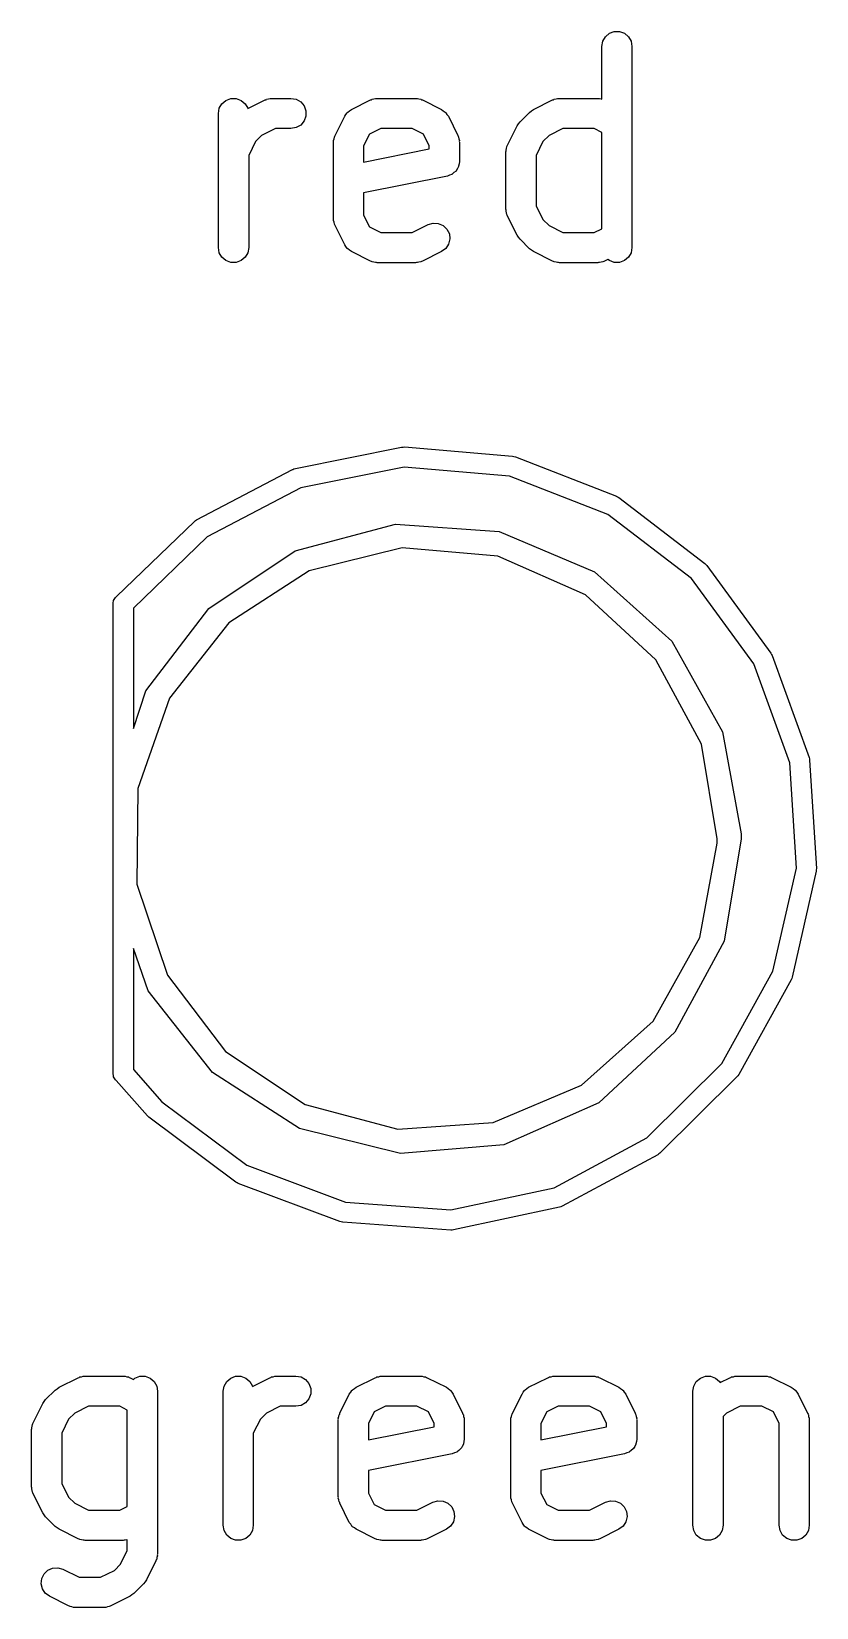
# Model space of a CAD drawing. Extents: x 136.3 to 186.3, y -96.8 to -46.7.
# Drawn here: x 181.05 to 184.95, y -66.11 to -58.28 of the extents above; entities that cross this region are included whole.
import ezdxf

# ---------------------------------------------------------------- set-up
doc = ezdxf.new("R2010")
doc.units = 0
doc.header["$MEASUREMENT"] = 0
doc.layers.add('BLACK', color=7, linetype='CONTINUOUS')

msp = doc.modelspace()

# ---------------------------------------------------------------- linework, layer by layer
at = {"layer": 'BLACK', "linetype": 'CONTINUOUS'}
for p, q in [((183.884, -58.3559), (183.889, -58.3302)), ((183.889, -58.3302), (183.902, -58.3077)), ((183.902, -58.3077), (183.922, -58.2909)), ((183.922, -58.2909), (183.946, -58.282)), ((183.946, -58.282), (183.972, -58.282)), ((183.972, -58.282), (183.997, -58.2909)), ((183.997, -58.2909), (184.017, -58.3077)), ((184.017, -58.3077), (184.03, -58.3302)), ((184.03, -58.3302), (184.034, -58.3559)), ((183.884, -58.6178), (183.884, -58.3559)), ((184.034, -58.3559), (184.034, -59.3559)), ((181.984, -58.6636), (181.997, -58.641)), ((181.997, -58.641), (182.017, -58.6243)), ((182.017, -58.6243), (182.042, -58.6154)), ((182.042, -58.6154), (182.068, -58.6154)), ((182.068, -58.6154), (182.092, -58.6243)), ((182.092, -58.6243), (182.112, -58.641)), ((182.112, -58.641), (182.125, -58.6636)), ((182.125, -58.6652), (182.212, -58.6221)), ((182.212, -58.6221), (182.216, -58.6209)), ((182.216, -58.6209), (182.219, -58.6187)), ((182.219, -58.6187), (182.228, -58.6172)), ((182.228, -58.6172), (182.237, -58.6147)), ((182.237, -58.6147), (182.241, -58.615)), ((182.241, -58.615), (182.245, -58.6142)), ((182.245, -58.6142), (182.34, -58.6142)), ((182.34, -58.6142), (182.366, -58.6187)), ((182.366, -58.6187), (182.389, -58.6318)), ((182.389, -58.6318), (182.405, -58.6517)), ((182.405, -58.6517), (182.414, -58.6762)), ((182.64, -58.6698), (182.735, -58.6221)), ((182.735, -58.6221), (182.74, -58.6209)), ((182.74, -58.6209), (182.743, -58.6187)), ((182.743, -58.6187), (182.752, -58.6172)), ((182.752, -58.6172), (182.76, -58.6147)), ((182.76, -58.6147), (182.765, -58.615)), ((182.765, -58.615), (182.769, -58.6142)), ((182.769, -58.6142), (182.959, -58.6142)), ((182.959, -58.6142), (182.964, -58.615)), ((182.964, -58.615), (182.968, -58.6147)), ((182.968, -58.6147), (182.976, -58.6172)), ((182.976, -58.6172), (182.985, -58.6187)), ((182.985, -58.6187), (182.989, -58.6209)), ((182.989, -58.6209), (182.993, -58.6221)), ((182.993, -58.6221), (183.088, -58.6698)), ((183.545, -58.6698), (183.64, -58.6221)), ((183.64, -58.6221), (183.644, -58.6209)), ((183.644, -58.6209), (183.648, -58.6187)), ((183.648, -58.6187), (183.657, -58.6172)), ((183.657, -58.6172), (183.665, -58.6147)), ((183.665, -58.6147), (183.669, -58.615)), ((183.669, -58.615), (183.674, -58.6142)), ((183.674, -58.6142), (183.864, -58.6142)), ((183.864, -58.6142), (183.868, -58.615)), ((183.868, -58.615), (183.873, -58.6147)), ((183.873, -58.6147), (183.881, -58.6172)), ((183.881, -58.6172), (183.884, -58.6178)), ((181.98, -58.6892), (181.984, -58.6636)), ((181.98, -59.3559), (181.98, -58.6892)), ((182.125, -58.6636), (182.125, -58.6652)), ((182.405, -58.7267), (182.389, -58.7467)), ((182.414, -58.7022), (182.405, -58.7267)), ((182.414, -58.6762), (182.414, -58.7022)), ((182.559, -58.7985), (182.607, -58.7033)), ((182.607, -58.7033), (182.613, -58.6945)), ((182.613, -58.6945), (182.619, -58.6853)), ((182.619, -58.6853), (182.621, -58.684)), ((182.621, -58.684), (182.622, -58.6824)), ((182.622, -58.6824), (182.631, -58.6763)), ((182.631, -58.6763), (182.64, -58.6698)), ((183.088, -58.6698), (183.097, -58.6763)), ((183.097, -58.6763), (183.106, -58.6824)), ((183.106, -58.6824), (183.107, -58.684)), ((183.107, -58.684), (183.109, -58.6853)), ((183.109, -58.6853), (183.115, -58.6945)), ((183.115, -58.6945), (183.122, -58.7033)), ((183.122, -58.7033), (183.169, -58.7985)), ((183.464, -58.7509), (183.471, -58.7413)), ((183.471, -58.7413), (183.478, -58.7314)), ((183.478, -58.7314), (183.525, -58.6838)), ((183.525, -58.6838), (183.535, -58.6769)), ((183.535, -58.6769), (183.545, -58.6698)), ((182.194, -58.7985), (182.164, -58.8289)), ((182.263, -58.7642), (182.194, -58.7985)), ((182.34, -58.7642), (182.263, -58.7642)), ((182.366, -58.7597), (182.34, -58.7642)), ((182.389, -58.7467), (182.366, -58.7597)), ((182.552, -58.8235), (182.554, -58.8151)), ((182.554, -58.8151), (182.556, -58.8064)), ((182.556, -58.8064), (182.558, -58.8027)), ((182.558, -58.8027), (182.559, -58.7985)), ((182.73, -58.7927), (182.701, -58.8498)), ((182.787, -58.7642), (182.73, -58.7927)), ((182.942, -58.7642), (182.787, -58.7642)), ((182.999, -58.7927), (182.942, -58.7642)), ((183.027, -58.8498), (182.999, -58.7927)), ((183.169, -58.7985), (183.171, -58.8027)), ((183.171, -58.8027), (183.173, -58.8064)), ((183.173, -58.8064), (183.174, -58.8151)), ((183.174, -58.8151), (183.177, -58.8235)), ((183.416, -58.8461), (183.464, -58.7509)), ((183.623, -58.7985), (183.592, -58.8289)), ((183.691, -58.7642), (183.623, -58.7985)), ((183.846, -58.7642), (183.691, -58.7642)), ((183.884, -58.7832), (183.846, -58.7642)), ((183.884, -59.2619), (183.884, -58.7832)), ((182.164, -58.8289), (182.13, -58.8974)), ((182.13, -58.8974), (182.13, -59.3559)), ((182.551, -58.8321), (182.552, -58.8278)), ((182.551, -59.213), (182.551, -58.8321)), ((182.552, -58.8278), (182.552, -58.8235)), ((182.701, -58.8498), (182.701, -58.9311)), ((182.701, -58.9311), (183.027, -58.8658)), ((183.027, -58.8658), (183.027, -58.8498)), ((183.177, -58.8235), (183.176, -58.8278)), ((183.176, -58.8278), (183.177, -58.8321)), ((183.177, -58.8321), (183.177, -58.9273)), ((183.408, -58.8797), (183.409, -58.8754)), ((183.408, -59.1654), (183.408, -58.8797)), ((183.409, -58.8711), (183.411, -58.8627)), ((183.409, -58.8754), (183.409, -58.8711)), ((183.411, -58.8627), (183.413, -58.854)), ((183.413, -58.854), (183.415, -58.8503)), ((183.415, -58.8503), (183.416, -58.8461)), ((183.592, -58.8289), (183.558, -58.8974)), ((183.558, -58.8974), (183.558, -59.1477)), ((183.16, -58.9755), (183.15, -58.9833)), ((183.161, -58.9742), (183.16, -58.9748)), ((183.16, -58.9748), (183.16, -58.9755)), ((183.167, -58.9635), (183.161, -58.9742)), ((183.173, -58.953), (183.167, -58.9635)), ((183.175, -58.9393), (183.173, -58.9513)), ((183.173, -58.9513), (183.173, -58.9521)), ((183.173, -58.9521), (183.173, -58.953)), ((183.177, -58.9273), (183.175, -58.9393)), ((183.117, -59.0009), (182.701, -59.084)), ((183.128, -58.9964), (183.117, -59.0009)), ((183.14, -58.9923), (183.128, -58.9964)), ((183.141, -58.9914), (183.14, -58.9917)), ((183.14, -58.9917), (183.14, -58.9923)), ((183.15, -58.9833), (183.141, -58.9914)), ((182.701, -59.084), (182.701, -59.1953)), ((182.701, -59.1953), (182.73, -59.2524)), ((183.409, -59.1697), (183.408, -59.1654)), ((183.409, -59.174), (183.409, -59.1697)), ((183.411, -59.1824), (183.409, -59.174)), ((183.413, -59.1911), (183.411, -59.1824)), ((183.415, -59.1948), (183.413, -59.1911)), ((183.416, -59.1989), (183.415, -59.1948)), ((183.464, -59.2942), (183.416, -59.1989)), ((183.558, -59.1477), (183.592, -59.2162)), ((182.552, -59.2173), (182.551, -59.213)), ((182.552, -59.2216), (182.552, -59.2173)), ((182.554, -59.23), (182.552, -59.2216)), ((182.556, -59.2387), (182.554, -59.23)), ((182.558, -59.2424), (182.556, -59.2387)), ((182.559, -59.2466), (182.558, -59.2424)), ((182.607, -59.3418), (182.559, -59.2466)), ((182.73, -59.2524), (182.787, -59.2809)), ((182.787, -59.2809), (182.942, -59.2809)), ((182.942, -59.2809), (183.021, -59.2412)), ((183.021, -59.2412), (183.046, -59.2338)), ((183.046, -59.2338), (183.072, -59.2353)), ((183.072, -59.2353), (183.096, -59.2457)), ((183.096, -59.2457), (183.115, -59.2636)), ((183.115, -59.2636), (183.127, -59.2869)), ((183.127, -59.2869), (183.129, -59.3128)), ((183.592, -59.2162), (183.623, -59.2466)), ((183.623, -59.2466), (183.691, -59.2809)), ((183.691, -59.2809), (183.846, -59.2809)), ((183.846, -59.2809), (183.884, -59.2619)), ((181.984, -59.3815), (181.98, -59.3559)), ((182.13, -59.3559), (182.125, -59.3815)), ((182.613, -59.3506), (182.607, -59.3418)), ((182.619, -59.3598), (182.613, -59.3506)), ((182.621, -59.3611), (182.619, -59.3598)), ((182.622, -59.3627), (182.621, -59.3611)), ((182.631, -59.3688), (182.622, -59.3627)), ((183.109, -59.3598), (183.088, -59.3753)), ((183.123, -59.3381), (183.109, -59.3598)), ((183.129, -59.3128), (183.123, -59.3381)), ((183.471, -59.3038), (183.464, -59.2942)), ((183.478, -59.3137), (183.471, -59.3038)), ((183.525, -59.3613), (183.478, -59.3137)), ((183.535, -59.3682), (183.525, -59.3613)), ((184.034, -59.3559), (184.03, -59.3815)), ((181.997, -59.4041), (181.984, -59.3815)), ((182.017, -59.4208), (181.997, -59.4041)), ((182.042, -59.4297), (182.017, -59.4208)), ((182.068, -59.4297), (182.042, -59.4297)), ((182.092, -59.4208), (182.068, -59.4297)), ((182.112, -59.4041), (182.092, -59.4208)), ((182.125, -59.3815), (182.112, -59.4041)), ((182.64, -59.3753), (182.631, -59.3688)), ((182.735, -59.423), (182.64, -59.3753)), ((182.74, -59.4242), (182.735, -59.423)), ((182.743, -59.4264), (182.74, -59.4242)), ((182.752, -59.4279), (182.743, -59.4264)), ((182.76, -59.4304), (182.752, -59.4279)), ((182.765, -59.4301), (182.76, -59.4304)), ((182.769, -59.4309), (182.765, -59.4301)), ((182.959, -59.4309), (182.769, -59.4309)), ((182.964, -59.4301), (182.959, -59.4309)), ((182.968, -59.4304), (182.964, -59.4301)), ((182.976, -59.4279), (182.968, -59.4304)), ((182.985, -59.4264), (182.976, -59.4279)), ((182.989, -59.4242), (182.985, -59.4264)), ((182.993, -59.423), (182.989, -59.4242)), ((183.088, -59.3753), (182.993, -59.423)), ((183.545, -59.3753), (183.535, -59.3682)), ((183.64, -59.423), (183.545, -59.3753)), ((183.644, -59.4242), (183.64, -59.423)), ((183.648, -59.4264), (183.644, -59.4242)), ((183.657, -59.4279), (183.648, -59.4264)), ((183.665, -59.4304), (183.657, -59.4279)), ((183.669, -59.4301), (183.665, -59.4304)), ((183.674, -59.4309), (183.669, -59.4301)), ((183.864, -59.4309), (183.674, -59.4309)), ((183.868, -59.4301), (183.864, -59.4309)), ((183.873, -59.4304), (183.868, -59.4301)), ((183.881, -59.4279), (183.873, -59.4304)), ((183.89, -59.4264), (183.881, -59.4279)), ((183.894, -59.4242), (183.89, -59.4264)), ((183.898, -59.423), (183.894, -59.4242)), ((183.914, -59.4146), (183.898, -59.423)), ((183.922, -59.4208), (183.914, -59.4146)), ((183.946, -59.4297), (183.922, -59.4208)), ((183.972, -59.4297), (183.946, -59.4297)), ((183.997, -59.4208), (183.972, -59.4297)), ((184.017, -59.4041), (183.997, -59.4208)), ((184.03, -59.3815), (184.017, -59.4041)), ((182.362, -60.4539), (182.89, -60.3475)), ((182.89, -60.3474), (182.897, -60.3471)), ((182.89, -60.3475), (182.89, -60.3474)), ((182.897, -60.3471), (182.904, -60.3467)), ((182.904, -60.3467), (183.441, -60.3929)), ((181.871, -60.7089), (182.348, -60.4586)), ((182.348, -60.4586), (182.349, -60.4583)), ((182.349, -60.4583), (182.355, -60.4561)), ((182.355, -60.4561), (182.362, -60.4539)), ((182.903, -60.447), (182.389, -60.5505)), ((183.425, -60.4919), (182.903, -60.447)), ((183.441, -60.3929), (183.441, -60.3929)), ((183.441, -60.3929), (183.448, -60.3945)), ((183.448, -60.3945), (183.455, -60.3961)), ((183.455, -60.3961), (183.957, -60.591)), ((183.914, -60.6816), (183.425, -60.4919)), ((182.389, -60.5505), (181.924, -60.7941)), ((183.957, -60.591), (183.957, -60.5912)), ((183.957, -60.5912), (183.963, -60.5946)), ((183.963, -60.5946), (183.969, -60.5979)), ((183.969, -60.5979), (184.396, -60.926)), ((184.33, -61.0009), (183.914, -60.6816)), ((181.474, -61.0901), (181.86, -60.7172)), ((181.86, -60.7168), (181.866, -60.7129)), ((181.86, -60.7172), (181.86, -60.7168)), ((181.866, -60.7129), (181.871, -60.7089)), ((182.361, -60.8626), (182.859, -60.7305)), ((182.859, -60.7305), (183.374, -60.7669)), ((183.374, -60.7669), (183.848, -60.9679)), ((181.924, -60.7941), (181.557, -61.1485)), ((182.893, -60.848), (182.431, -60.9628)), ((183.368, -60.8891), (182.893, -60.848)), ((181.932, -61.149), (182.361, -60.8626)), ((183.803, -61.0816), (183.368, -60.8891)), ((184.396, -60.926), (184.396, -60.926)), ((184.396, -60.926), (184.396, -60.926)), ((184.396, -60.926), (184.397, -60.9264)), ((184.397, -60.9264), (184.402, -60.9313)), ((184.402, -60.9313), (184.406, -60.9361)), ((182.431, -60.9628), (182.031, -61.221)), ((183.848, -60.9679), (184.232, -61.3119)), ((184.639, -61.4242), (184.33, -61.0009)), ((184.406, -60.9361), (184.724, -61.3709)), ((181.468, -61.0947), (181.474, -61.0901)), ((184.153, -61.4048), (183.803, -61.0816)), ((181.457, -61.1229), (181.459, -61.1099)), ((181.457, -62.0459), (181.457, -61.1229)), ((181.459, -61.1099), (181.468, -61.0947)), ((181.557, -61.1485), (181.557, -61.7462)), ((181.619, -61.5588), (181.932, -61.149)), ((182.031, -61.221), (181.736, -61.595)), ((184.232, -61.3119), (184.484, -61.7617)), ((184.724, -61.3709), (184.725, -61.3714)), ((184.725, -61.3714), (184.728, -61.3775)), ((184.728, -61.3775), (184.731, -61.3834)), ((184.731, -61.3834), (184.914, -61.89)), ((184.379, -61.8238), (184.153, -61.4048)), ((184.818, -61.9173), (184.639, -61.4242)), ((181.557, -61.7462), (181.619, -61.5588)), ((181.736, -61.595), (181.579, -62.0442)), ((184.484, -61.7617), (184.577, -62.2688)), ((184.457, -62.2935), (184.379, -61.8238)), ((184.851, -62.4407), (184.818, -61.9173)), ((184.914, -61.89), (184.915, -61.8906)), ((184.915, -61.8906), (184.916, -61.8973)), ((184.916, -61.8973), (184.917, -61.9039)), ((184.917, -61.9039), (184.951, -62.4415)), ((181.456, -62.0479), (181.457, -62.0459)), ((181.457, -62.1334), (181.456, -62.0479)), ((181.579, -62.0442), (181.575, -62.5203)), ((181.457, -63.4517), (181.457, -62.1334)), ((184.371, -62.7847), (184.457, -62.3163)), ((184.457, -62.3163), (184.457, -62.2935)), ((184.577, -62.2935), (184.492, -62.802)), ((184.577, -62.2688), (184.577, -62.2935)), ((184.735, -62.9522), (184.851, -62.4407)), ((184.95, -62.4557), (184.831, -62.9812)), ((184.951, -62.4422), (184.95, -62.4489)), ((184.95, -62.4489), (184.95, -62.4557)), ((184.951, -62.4415), (184.951, -62.4422)), ((181.575, -62.5203), (181.726, -62.972)), ((184.139, -63.2001), (184.371, -62.7847)), ((184.492, -62.802), (184.248, -63.2558)), ((181.631, -63.0499), (181.557, -62.8386)), ((181.557, -62.8386), (181.557, -63.4407)), ((184.481, -63.4108), (184.735, -62.9522)), ((181.726, -62.972), (182.014, -63.3505)), ((184.826, -62.9944), (184.565, -63.4655)), ((184.829, -62.9881), (184.826, -62.9944)), ((184.831, -62.9818), (184.829, -62.9881)), ((184.831, -62.9812), (184.831, -62.9818)), ((181.95, -63.4547), (181.631, -63.0499)), ((183.784, -63.5178), (184.139, -63.2001)), ((184.248, -63.2558), (183.869, -63.6057)), ((182.014, -63.3505), (182.41, -63.615)), ((181.557, -63.4407), (181.698, -63.6009)), ((184.108, -63.7795), (184.481, -63.4108)), ((181.457, -63.4519), (181.457, -63.4517)), ((181.457, -63.4661), (181.457, -63.4519)), ((181.458, -63.4695), (181.457, -63.4661)), ((181.459, -63.4771), (181.458, -63.4695)), ((181.468, -63.4923), (181.459, -63.4771)), ((181.472, -63.4958), (181.468, -63.4923)), ((181.627, -63.6709), (181.472, -63.4958)), ((182.383, -63.7344), (181.95, -63.4547)), ((183.345, -63.7034), (183.784, -63.5178)), ((184.556, -63.4768), (184.173, -63.8557)), ((184.56, -63.4714), (184.556, -63.4768)), ((184.565, -63.4661), (184.56, -63.4714)), ((184.565, -63.4655), (184.565, -63.4661)), ((181.631, -63.6741), (181.627, -63.6709)), ((181.634, -63.6775), (181.631, -63.6741)), ((181.698, -63.6009), (182.12, -63.9163)), ((182.41, -63.615), (182.871, -63.7371)), ((183.869, -63.6057), (183.397, -63.8142)), ((181.634, -63.6779), (181.634, -63.6775)), ((182.066, -64.0007), (181.634, -63.6779)), ((182.884, -63.8587), (182.383, -63.7344)), ((182.871, -63.7371), (183.345, -63.7034)), ((183.397, -63.8142), (182.884, -63.8587)), ((183.647, -64.0288), (184.108, -63.7795)), ((184.162, -63.8641), (183.688, -64.1202)), ((184.167, -63.8601), (184.162, -63.8641)), ((184.173, -63.8561), (184.167, -63.8601)), ((184.173, -63.8557), (184.173, -63.8561)), ((182.12, -63.9163), (182.611, -64.1001)), ((182.072, -64.0039), (182.066, -64.0007)), ((182.078, -64.0073), (182.072, -64.0039)), ((182.078, -64.0075), (182.078, -64.0073)), ((182.583, -64.1963), (182.078, -64.0075)), ((183.134, -64.1386), (183.647, -64.0288)), ((182.611, -64.1001), (183.134, -64.1386)), ((183.675, -64.1251), (183.148, -64.2379)), ((183.681, -64.1228), (183.675, -64.1251)), ((183.687, -64.1205), (183.681, -64.1228)), ((183.688, -64.1202), (183.687, -64.1205)), ((182.589, -64.1977), (182.583, -64.1963)), ((182.596, -64.1993), (182.589, -64.1977)), ((182.597, -64.1993), (182.596, -64.1993)), ((183.134, -64.2389), (182.597, -64.1993)), ((183.141, -64.2384), (183.134, -64.2389)), ((183.147, -64.238), (183.141, -64.2384)), ((183.148, -64.2379), (183.147, -64.238)), ((181.188, -65.0198), (181.283, -64.9721)), ((181.283, -64.9721), (181.287, -64.9709)), ((181.287, -64.9709), (181.291, -64.9687)), ((181.291, -64.9687), (181.3, -64.9672)), ((181.3, -64.9672), (181.308, -64.9647)), ((181.308, -64.9647), (181.312, -64.965)), ((181.312, -64.965), (181.317, -64.9642)), ((181.317, -64.9642), (181.507, -64.9642)), ((181.507, -64.9642), (181.511, -64.965)), ((181.511, -64.965), (181.516, -64.9647)), ((181.516, -64.9647), (181.524, -64.9672)), ((181.524, -64.9672), (181.533, -64.9687)), ((181.533, -64.9687), (181.536, -64.9709)), ((181.536, -64.9709), (181.541, -64.9721)), ((181.541, -64.9721), (181.557, -64.9805)), ((181.557, -64.9805), (181.565, -64.9743)), ((181.565, -64.9743), (181.589, -64.9654)), ((181.589, -64.9654), (181.615, -64.9654)), ((181.615, -64.9654), (181.64, -64.9743)), ((181.64, -64.9743), (181.66, -64.991)), ((181.66, -64.991), (181.673, -65.0136)), ((182.008, -65.0136), (182.021, -64.991)), ((182.021, -64.991), (182.041, -64.9743)), ((182.041, -64.9743), (182.065, -64.9654)), ((182.065, -64.9654), (182.091, -64.9654)), ((182.091, -64.9654), (182.116, -64.9743)), ((182.116, -64.9743), (182.136, -64.991)), ((182.136, -64.991), (182.149, -65.0136)), ((182.149, -65.0152), (182.235, -64.9721)), ((182.235, -64.9721), (182.24, -64.9709)), ((182.24, -64.9709), (182.243, -64.9687)), ((182.243, -64.9687), (182.252, -64.9672)), ((182.252, -64.9672), (182.26, -64.9647)), ((182.26, -64.9647), (182.265, -64.965)), ((182.265, -64.965), (182.269, -64.9642)), ((182.269, -64.9642), (182.364, -64.9642)), ((182.364, -64.9642), (182.39, -64.9687)), ((182.39, -64.9687), (182.412, -64.9818)), ((182.412, -64.9818), (182.429, -65.0017)), ((182.429, -65.0017), (182.438, -65.0262)), ((182.664, -65.0198), (182.759, -64.9721)), ((182.759, -64.9721), (182.763, -64.9709)), ((182.763, -64.9709), (182.767, -64.9687)), ((182.767, -64.9687), (182.776, -64.9672)), ((182.776, -64.9672), (182.784, -64.9647)), ((182.784, -64.9647), (182.788, -64.965)), ((182.788, -64.965), (182.793, -64.9642)), ((182.793, -64.9642), (182.983, -64.9642)), ((182.983, -64.9642), (182.987, -64.965)), ((182.987, -64.965), (182.992, -64.9647)), ((182.992, -64.9647), (183, -64.9672)), ((183, -64.9672), (183.009, -64.9687)), ((183.009, -64.9687), (183.013, -64.9709)), ((183.013, -64.9709), (183.017, -64.9721)), ((183.017, -64.9721), (183.112, -65.0198)), ((183.521, -65.0198), (183.616, -64.9721)), ((183.616, -64.9721), (183.62, -64.9709)), ((183.62, -64.9709), (183.624, -64.9687)), ((183.624, -64.9687), (183.633, -64.9672)), ((183.633, -64.9672), (183.641, -64.9647)), ((183.641, -64.9647), (183.646, -64.965)), ((183.646, -64.965), (183.65, -64.9642)), ((183.65, -64.9642), (183.84, -64.9642)), ((183.84, -64.9642), (183.845, -64.965)), ((183.845, -64.965), (183.849, -64.9647)), ((183.849, -64.9647), (183.857, -64.9672)), ((183.857, -64.9672), (183.866, -64.9687)), ((183.866, -64.9687), (183.87, -64.9709)), ((183.87, -64.9709), (183.874, -64.9721)), ((183.874, -64.9721), (183.969, -65.0198)), ((184.341, -65.0136), (184.354, -64.991)), ((184.354, -64.991), (184.374, -64.9743)), ((184.374, -64.9743), (184.399, -64.9654)), ((184.399, -64.9654), (184.425, -64.9654)), ((184.425, -64.9654), (184.449, -64.9743)), ((184.449, -64.9743), (184.469, -64.991)), ((184.469, -64.991), (184.472, -64.9965)), ((184.472, -64.9965), (184.521, -64.9721)), ((184.521, -64.9721), (184.525, -64.9709)), ((184.525, -64.9709), (184.529, -64.9687)), ((184.529, -64.9687), (184.538, -64.9672)), ((184.538, -64.9672), (184.546, -64.9647)), ((184.546, -64.9647), (184.55, -64.965)), ((184.55, -64.965), (184.555, -64.9642)), ((184.555, -64.9642), (184.697, -64.9642)), ((184.697, -64.9642), (184.702, -64.965)), ((184.702, -64.965), (184.706, -64.9647)), ((184.706, -64.9647), (184.714, -64.9672)), ((184.714, -64.9672), (184.723, -64.9687)), ((184.723, -64.9687), (184.727, -64.9709)), ((184.727, -64.9709), (184.731, -64.9721)), ((184.731, -64.9721), (184.826, -65.0198)), ((181.114, -65.0913), (181.121, -65.0814)), ((181.121, -65.0814), (181.168, -65.0338)), ((181.168, -65.0338), (181.178, -65.0269)), ((181.178, -65.0269), (181.188, -65.0198)), ((181.673, -65.0136), (181.677, -65.0392)), ((181.677, -65.0392), (181.677, -65.8487)), ((182.003, -65.0392), (182.008, -65.0136)), ((182.003, -65.7059), (182.003, -65.0392)), ((182.149, -65.0136), (182.149, -65.0152)), ((182.429, -65.0767), (182.412, -65.0967)), ((182.438, -65.0522), (182.429, -65.0767)), ((182.438, -65.0262), (182.438, -65.0522)), ((182.583, -65.1485), (182.63, -65.0533)), ((182.63, -65.0533), (182.637, -65.0445)), ((182.637, -65.0445), (182.643, -65.0353)), ((182.643, -65.0353), (182.645, -65.034)), ((182.645, -65.034), (182.646, -65.0324)), ((182.646, -65.0324), (182.655, -65.0263)), ((182.655, -65.0263), (182.664, -65.0198)), ((183.112, -65.0198), (183.121, -65.0263)), ((183.121, -65.0263), (183.13, -65.0324)), ((183.13, -65.0324), (183.131, -65.034)), ((183.131, -65.034), (183.133, -65.0353)), ((183.133, -65.0353), (183.139, -65.0445)), ((183.139, -65.0445), (183.146, -65.0533)), ((183.146, -65.0533), (183.193, -65.1485)), ((183.44, -65.1485), (183.488, -65.0533)), ((183.488, -65.0533), (183.494, -65.0445)), ((183.494, -65.0445), (183.5, -65.0353)), ((183.5, -65.0353), (183.502, -65.034)), ((183.502, -65.034), (183.503, -65.0324)), ((183.503, -65.0324), (183.512, -65.0263)), ((183.512, -65.0263), (183.521, -65.0198)), ((183.969, -65.0198), (183.978, -65.0263)), ((183.978, -65.0263), (183.987, -65.0324)), ((183.987, -65.0324), (183.988, -65.034)), ((183.988, -65.034), (183.99, -65.0353)), ((183.99, -65.0353), (183.996, -65.0445)), ((183.996, -65.0445), (184.003, -65.0533)), ((184.003, -65.0533), (184.05, -65.1485)), ((184.337, -65.0392), (184.341, -65.0136)), ((184.337, -65.7059), (184.337, -65.0392)), ((184.826, -65.0198), (184.835, -65.0263)), ((184.835, -65.0263), (184.844, -65.0324)), ((184.844, -65.0324), (184.846, -65.034)), ((184.846, -65.034), (184.847, -65.0353)), ((184.847, -65.0353), (184.853, -65.0445)), ((184.853, -65.0445), (184.86, -65.0533)), ((184.86, -65.0533), (184.907, -65.1485)), ((181.059, -65.1961), (181.107, -65.1009)), ((181.107, -65.1009), (181.114, -65.0913)), ((181.266, -65.1485), (181.235, -65.1789)), ((181.334, -65.1142), (181.266, -65.1485)), ((181.489, -65.1142), (181.334, -65.1142)), ((181.527, -65.1332), (181.489, -65.1142)), ((181.527, -65.6119), (181.527, -65.1332)), ((182.218, -65.1485), (182.188, -65.1789)), ((182.287, -65.1142), (182.218, -65.1485)), ((182.364, -65.1142), (182.287, -65.1142)), ((182.39, -65.1097), (182.364, -65.1142)), ((182.412, -65.0967), (182.39, -65.1097)), ((182.578, -65.1651), (182.579, -65.1564)), ((182.579, -65.1564), (182.582, -65.1527)), ((182.582, -65.1527), (182.583, -65.1485)), ((182.753, -65.1427), (182.725, -65.1998)), ((182.81, -65.1142), (182.753, -65.1427)), ((182.965, -65.1142), (182.81, -65.1142)), ((183.023, -65.1427), (182.965, -65.1142)), ((183.051, -65.1998), (183.023, -65.1427)), ((183.193, -65.1485), (183.194, -65.1527)), ((183.194, -65.1527), (183.197, -65.1564)), ((183.197, -65.1564), (183.198, -65.1651)), ((183.435, -65.1651), (183.437, -65.1564)), ((183.437, -65.1564), (183.439, -65.1527)), ((183.439, -65.1527), (183.44, -65.1485)), ((183.611, -65.1427), (183.582, -65.1998)), ((183.668, -65.1142), (183.611, -65.1427)), ((183.823, -65.1142), (183.668, -65.1142)), ((183.88, -65.1427), (183.823, -65.1142)), ((183.908, -65.1998), (183.88, -65.1427)), ((184.05, -65.1485), (184.052, -65.1527)), ((184.052, -65.1527), (184.054, -65.1564)), ((184.054, -65.1564), (184.055, -65.1651)), ((184.504, -65.1485), (184.487, -65.1655)), ((184.572, -65.1142), (184.504, -65.1485)), ((184.68, -65.1142), (184.572, -65.1142)), ((184.737, -65.1427), (184.68, -65.1142)), ((184.765, -65.1998), (184.737, -65.1427)), ((184.907, -65.1485), (184.909, -65.1527)), ((184.909, -65.1527), (184.911, -65.1564)), ((184.911, -65.1564), (184.912, -65.1651)), ((181.051, -65.2297), (181.052, -65.2254)), ((181.051, -65.5154), (181.051, -65.2297)), ((181.052, -65.2211), (181.054, -65.2127)), ((181.052, -65.2254), (181.052, -65.2211)), ((181.054, -65.2127), (181.056, -65.204)), ((181.056, -65.204), (181.058, -65.2003)), ((181.058, -65.2003), (181.059, -65.1961)), ((181.235, -65.1789), (181.201, -65.2474)), ((182.188, -65.1789), (182.153, -65.2474)), ((182.575, -65.1735), (182.578, -65.1651)), ((182.576, -65.1778), (182.575, -65.1735)), ((182.575, -65.1821), (182.576, -65.1778)), ((182.575, -65.563), (182.575, -65.1821)), ((182.725, -65.1998), (182.725, -65.2811)), ((182.725, -65.2811), (183.051, -65.2158)), ((183.051, -65.2158), (183.051, -65.1998)), ((183.198, -65.1651), (183.201, -65.1735)), ((183.201, -65.1735), (183.2, -65.1778)), ((183.2, -65.1778), (183.201, -65.1821)), ((183.201, -65.1821), (183.201, -65.2773)), ((183.432, -65.1735), (183.435, -65.1651)), ((183.433, -65.1778), (183.432, -65.1735)), ((183.432, -65.1821), (183.433, -65.1778)), ((183.432, -65.563), (183.432, -65.1821)), ((183.582, -65.1998), (183.582, -65.2811)), ((183.582, -65.2811), (183.908, -65.2158)), ((183.908, -65.2158), (183.908, -65.1998)), ((184.055, -65.1651), (184.058, -65.1735)), ((184.058, -65.1735), (184.057, -65.1778)), ((184.057, -65.1778), (184.058, -65.1821)), ((184.058, -65.1821), (184.058, -65.2773)), ((184.487, -65.1655), (184.487, -65.7059)), ((184.765, -65.7059), (184.765, -65.1998)), ((184.912, -65.1651), (184.915, -65.1735)), ((184.915, -65.1735), (184.915, -65.1778)), ((184.915, -65.1778), (184.915, -65.1821)), ((184.915, -65.1821), (184.915, -65.7059)), ((181.201, -65.2474), (181.201, -65.4977)), ((182.153, -65.2474), (182.153, -65.7059)), ((183.19, -65.3135), (183.185, -65.3242)), ((183.197, -65.303), (183.19, -65.3135)), ((183.199, -65.2893), (183.197, -65.3013)), ((183.197, -65.3013), (183.197, -65.3021)), ((183.197, -65.3021), (183.197, -65.303)), ((183.201, -65.2773), (183.199, -65.2893)), ((184.048, -65.3135), (184.042, -65.3242)), ((184.054, -65.303), (184.048, -65.3135)), ((184.056, -65.2893), (184.054, -65.3013)), ((184.054, -65.3013), (184.054, -65.3021)), ((184.054, -65.3021), (184.054, -65.303)), ((184.058, -65.2773), (184.056, -65.2893)), ((183.141, -65.3509), (182.725, -65.434)), ((183.152, -65.3464), (183.141, -65.3509)), ((183.164, -65.3423), (183.152, -65.3464)), ((183.165, -65.3414), (183.164, -65.3417)), ((183.164, -65.3417), (183.164, -65.3423)), ((183.174, -65.3333), (183.165, -65.3414)), ((183.183, -65.3255), (183.174, -65.3333)), ((183.184, -65.3248), (183.183, -65.3255)), ((183.185, -65.3242), (183.184, -65.3248)), ((183.998, -65.3509), (183.582, -65.434)), ((184.009, -65.3464), (183.998, -65.3509)), ((184.021, -65.3423), (184.009, -65.3464)), ((184.022, -65.3414), (184.021, -65.3417)), ((184.021, -65.3417), (184.021, -65.3423)), ((184.031, -65.3333), (184.022, -65.3414)), ((184.041, -65.3255), (184.031, -65.3333)), ((184.042, -65.3242), (184.041, -65.3248)), ((184.041, -65.3248), (184.041, -65.3255)), ((182.725, -65.434), (182.725, -65.5453)), ((183.582, -65.434), (183.582, -65.5453)), ((181.052, -65.5197), (181.051, -65.5154)), ((181.052, -65.524), (181.052, -65.5197)), ((181.054, -65.5324), (181.052, -65.524)), ((181.056, -65.5411), (181.054, -65.5324)), ((181.058, -65.5448), (181.056, -65.5411)), ((181.059, -65.5489), (181.058, -65.5448)), ((181.107, -65.6442), (181.059, -65.5489)), ((181.201, -65.4977), (181.235, -65.5662)), ((182.725, -65.5453), (182.753, -65.6024)), ((183.582, -65.5453), (183.611, -65.6024)), ((181.235, -65.5662), (181.266, -65.5966)), ((181.266, -65.5966), (181.334, -65.6309)), ((181.334, -65.6309), (181.489, -65.6309)), ((181.489, -65.6309), (181.527, -65.6119)), ((182.576, -65.5673), (182.575, -65.563)), ((182.575, -65.5716), (182.576, -65.5673)), ((182.578, -65.58), (182.575, -65.5716)), ((182.579, -65.5887), (182.578, -65.58)), ((182.582, -65.5924), (182.579, -65.5887)), ((182.583, -65.5966), (182.582, -65.5924)), ((182.63, -65.6918), (182.583, -65.5966)), ((182.753, -65.6024), (182.81, -65.6309)), ((182.81, -65.6309), (182.965, -65.6309)), ((182.965, -65.6309), (183.045, -65.5912)), ((183.045, -65.5912), (183.07, -65.5838)), ((183.07, -65.5838), (183.096, -65.5853)), ((183.096, -65.5853), (183.12, -65.5957)), ((183.12, -65.5957), (183.139, -65.6136)), ((183.139, -65.6136), (183.15, -65.6369)), ((183.433, -65.5673), (183.432, -65.563)), ((183.432, -65.5716), (183.433, -65.5673)), ((183.435, -65.58), (183.432, -65.5716)), ((183.437, -65.5887), (183.435, -65.58)), ((183.439, -65.5924), (183.437, -65.5887)), ((183.44, -65.5966), (183.439, -65.5924)), ((183.488, -65.6918), (183.44, -65.5966)), ((183.611, -65.6024), (183.668, -65.6309)), ((183.668, -65.6309), (183.823, -65.6309)), ((183.823, -65.6309), (183.902, -65.5912)), ((183.902, -65.5912), (183.927, -65.5838)), ((183.927, -65.5838), (183.953, -65.5853)), ((183.953, -65.5853), (183.977, -65.5957)), ((183.977, -65.5957), (183.996, -65.6136)), ((183.996, -65.6136), (184.007, -65.6369)), ((181.114, -65.6538), (181.107, -65.6442)), ((181.121, -65.6637), (181.114, -65.6538)), ((181.168, -65.7113), (181.121, -65.6637)), ((181.178, -65.7182), (181.168, -65.7113)), ((182.008, -65.7315), (182.003, -65.7059)), ((182.153, -65.7059), (182.149, -65.7315)), ((182.637, -65.7006), (182.63, -65.6918)), ((182.643, -65.7098), (182.637, -65.7006)), ((182.645, -65.7111), (182.643, -65.7098)), ((182.646, -65.7127), (182.645, -65.7111)), ((183.133, -65.7098), (183.112, -65.7253)), ((183.147, -65.6881), (183.133, -65.7098)), ((183.153, -65.6628), (183.147, -65.6881)), ((183.15, -65.6369), (183.153, -65.6628)), ((183.494, -65.7006), (183.488, -65.6918)), ((183.5, -65.7098), (183.494, -65.7006)), ((183.502, -65.7111), (183.5, -65.7098)), ((183.503, -65.7127), (183.502, -65.7111)), ((183.99, -65.7098), (183.969, -65.7253)), ((184.004, -65.6881), (183.99, -65.7098)), ((184.01, -65.6628), (184.004, -65.6881)), ((184.007, -65.6369), (184.01, -65.6628)), ((184.341, -65.7315), (184.337, -65.7059)), ((184.487, -65.7059), (184.482, -65.7315)), ((184.77, -65.7315), (184.765, -65.7059)), ((184.915, -65.7059), (184.911, -65.7315)), ((181.188, -65.7253), (181.178, -65.7182)), ((181.283, -65.773), (181.188, -65.7253)), ((181.287, -65.7742), (181.283, -65.773)), ((181.291, -65.7764), (181.287, -65.7742)), ((181.3, -65.7779), (181.291, -65.7764)), ((181.308, -65.7804), (181.3, -65.7779)), ((181.312, -65.7801), (181.308, -65.7804)), ((181.317, -65.7809), (181.312, -65.7801)), ((181.507, -65.7809), (181.317, -65.7809)), ((181.511, -65.7801), (181.507, -65.7809)), ((181.516, -65.7804), (181.511, -65.7801)), ((181.524, -65.7779), (181.516, -65.7804)), ((181.527, -65.7773), (181.524, -65.7779)), ((181.527, -65.831), (181.527, -65.7773)), ((182.021, -65.7541), (182.008, -65.7315)), ((182.041, -65.7708), (182.021, -65.7541)), ((182.065, -65.7797), (182.041, -65.7708)), ((182.091, -65.7797), (182.065, -65.7797)), ((182.116, -65.7708), (182.091, -65.7797)), ((182.136, -65.7541), (182.116, -65.7708)), ((182.149, -65.7315), (182.136, -65.7541)), ((182.655, -65.7188), (182.646, -65.7127)), ((182.664, -65.7253), (182.655, -65.7188)), ((182.759, -65.773), (182.664, -65.7253)), ((182.763, -65.7742), (182.759, -65.773)), ((182.767, -65.7764), (182.763, -65.7742)), ((182.776, -65.7779), (182.767, -65.7764)), ((182.784, -65.7804), (182.776, -65.7779)), ((182.788, -65.7801), (182.784, -65.7804)), ((182.793, -65.7809), (182.788, -65.7801)), ((182.983, -65.7809), (182.793, -65.7809)), ((182.987, -65.7801), (182.983, -65.7809)), ((182.992, -65.7804), (182.987, -65.7801)), ((183, -65.7779), (182.992, -65.7804)), ((183.009, -65.7764), (183, -65.7779)), ((183.013, -65.7742), (183.009, -65.7764)), ((183.017, -65.773), (183.013, -65.7742)), ((183.112, -65.7253), (183.017, -65.773)), ((183.512, -65.7188), (183.503, -65.7127)), ((183.521, -65.7253), (183.512, -65.7188)), ((183.616, -65.773), (183.521, -65.7253)), ((183.62, -65.7742), (183.616, -65.773)), ((183.624, -65.7764), (183.62, -65.7742)), ((183.633, -65.7779), (183.624, -65.7764)), ((183.641, -65.7804), (183.633, -65.7779)), ((183.646, -65.7801), (183.641, -65.7804)), ((183.65, -65.7809), (183.646, -65.7801)), ((183.84, -65.7809), (183.65, -65.7809)), ((183.845, -65.7801), (183.84, -65.7809)), ((183.849, -65.7804), (183.845, -65.7801)), ((183.857, -65.7779), (183.849, -65.7804)), ((183.866, -65.7764), (183.857, -65.7779)), ((183.87, -65.7742), (183.866, -65.7764)), ((183.874, -65.773), (183.87, -65.7742)), ((183.969, -65.7253), (183.874, -65.773)), ((184.354, -65.7541), (184.341, -65.7315)), ((184.374, -65.7708), (184.354, -65.7541)), ((184.399, -65.7797), (184.374, -65.7708)), ((184.425, -65.7797), (184.399, -65.7797)), ((184.449, -65.7708), (184.425, -65.7797)), ((184.469, -65.7541), (184.449, -65.7708)), ((184.482, -65.7315), (184.469, -65.7541)), ((184.783, -65.7541), (184.77, -65.7315)), ((184.803, -65.7708), (184.783, -65.7541)), ((184.827, -65.7797), (184.803, -65.7708)), ((184.853, -65.7797), (184.827, -65.7797)), ((184.878, -65.7708), (184.853, -65.7797)), ((184.898, -65.7541), (184.878, -65.7708)), ((184.911, -65.7315), (184.898, -65.7541)), ((181.493, -65.8995), (181.527, -65.831)), ((181.674, -65.8657), (181.673, -65.8744)), ((181.677, -65.8573), (181.674, -65.8657)), ((181.677, -65.8487), (181.676, -65.853)), ((181.676, -65.853), (181.677, -65.8573)), ((181.102, -65.9702), (181.113, -65.9469)), ((181.113, -65.9469), (181.132, -65.929)), ((181.132, -65.929), (181.156, -65.9186)), ((181.156, -65.9186), (181.182, -65.9171)), ((181.182, -65.9171), (181.207, -65.9245)), ((181.207, -65.9245), (181.287, -65.9642)), ((181.394, -65.9642), (181.463, -65.93)), ((181.463, -65.93), (181.493, -65.8995)), ((181.669, -65.8823), (181.622, -65.9775)), ((181.671, -65.8781), (181.669, -65.8823)), ((181.673, -65.8744), (181.671, -65.8781)), ((181.099, -65.9961), (181.102, -65.9702)), ((181.105, -66.0214), (181.099, -65.9961)), ((181.119, -66.0432), (181.105, -66.0214)), ((181.287, -65.9642), (181.394, -65.9642)), ((181.608, -65.997), (181.56, -66.0446)), ((181.615, -65.9872), (181.608, -65.997)), ((181.622, -65.9775), (181.615, -65.9872)), ((181.14, -66.0587), (181.119, -66.0432)), ((181.235, -66.1063), (181.14, -66.0587)), ((181.541, -66.0587), (181.445, -66.1063)), ((181.55, -66.0515), (181.541, -66.0587)), ((181.56, -66.0446), (181.55, -66.0515)), ((181.24, -66.1075), (181.235, -66.1063)), ((181.243, -66.1097), (181.24, -66.1075)), ((181.252, -66.1112), (181.243, -66.1097)), ((181.26, -66.1137), (181.252, -66.1112)), ((181.265, -66.1135), (181.26, -66.1137)), ((181.269, -66.1142), (181.265, -66.1135)), ((181.412, -66.1142), (181.269, -66.1142)), ((181.416, -66.1135), (181.412, -66.1142)), ((181.42, -66.1137), (181.416, -66.1135)), ((181.429, -66.1112), (181.42, -66.1137)), ((181.437, -66.1097), (181.429, -66.1112)), ((181.441, -66.1075), (181.437, -66.1097)), ((181.445, -66.1063), (181.441, -66.1075))]:
    msp.add_line(p, q, dxfattribs=at)

doc.saveas('drawing.dxf')
